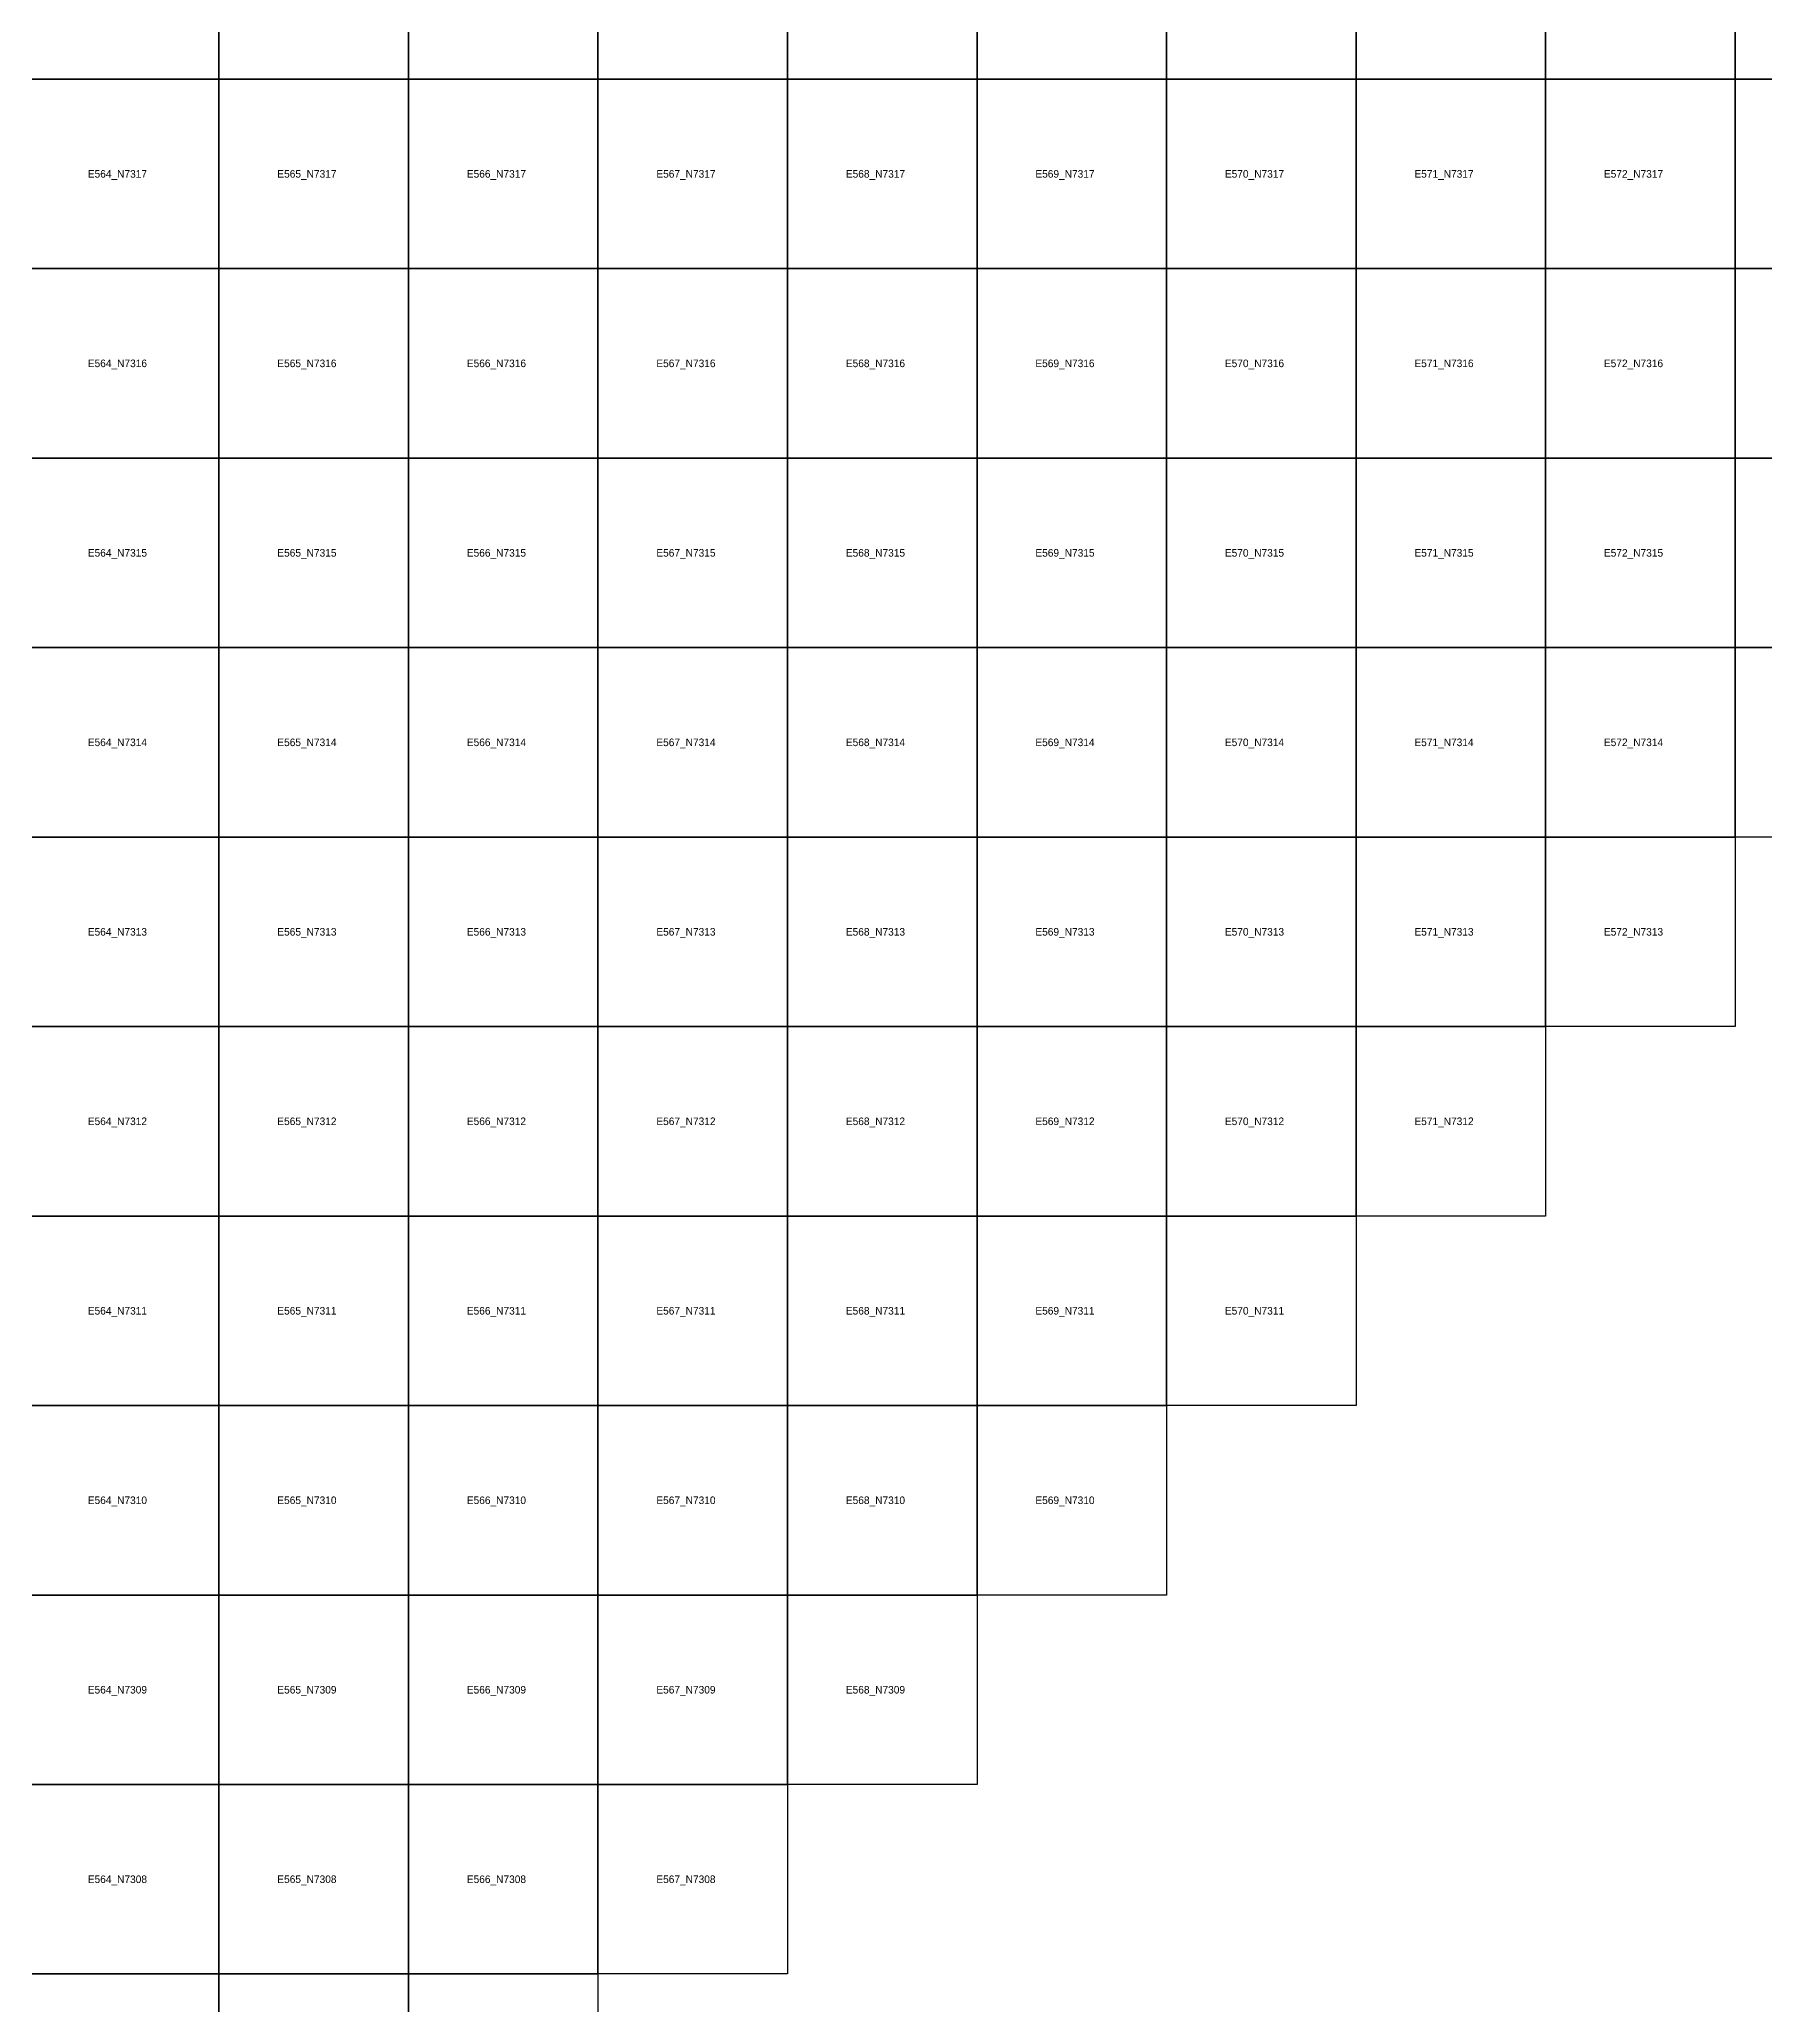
# Model space of a CAD drawing. Extents: x 546000 to 599000, y 7210000 to 7363000.
# Drawn here: x 564052 to 573156, y 7307838 to 7318210 of the extents above; entities that cross this region are included whole.
import ezdxf

# ---------------------------------------------------------------- set-up
doc = ezdxf.new("R2010")
doc.units = 0
doc.layers.add('FEATUREATTRIBS', color=7, linetype='Continuous')

msp = doc.modelspace()

# ---------------------------------------------------------------- linework, layer by layer
at = {"layer": 'FEATUREATTRIBS'}
for points in [[(564000, 7318000), (564000, 7319000), (565000, 7319000), (565000, 7318000)], [(565000, 7318000), (565000, 7319000), (566000, 7319000), (566000, 7318000)], [(566000, 7318000), (566000, 7319000), (567000, 7319000), (567000, 7318000)], [(567000, 7318000), (567000, 7319000), (568000, 7319000), (568000, 7318000)], [(568000, 7318000), (568000, 7319000), (569000, 7319000), (569000, 7318000)], [(569000, 7318000), (569000, 7319000), (570000, 7319000), (570000, 7318000)], [(570000, 7318000), (570000, 7319000), (571000, 7319000), (571000, 7318000)], [(571000, 7318000), (571000, 7319000), (572000, 7319000), (572000, 7318000)], [(572000, 7318000), (572000, 7319000), (573000, 7319000), (573000, 7318000)], [(573000, 7318000), (573000, 7319000), (574000, 7319000), (574000, 7318000)], [(564000, 7317000), (564000, 7318000), (565000, 7318000), (565000, 7317000)], [(565000, 7317000), (565000, 7318000), (566000, 7318000), (566000, 7317000)], [(566000, 7317000), (566000, 7318000), (567000, 7318000), (567000, 7317000)], [(567000, 7317000), (567000, 7318000), (568000, 7318000), (568000, 7317000)], [(568000, 7317000), (568000, 7318000), (569000, 7318000), (569000, 7317000)], [(569000, 7317000), (569000, 7318000), (570000, 7318000), (570000, 7317000)], [(570000, 7317000), (570000, 7318000), (571000, 7318000), (571000, 7317000)], [(571000, 7317000), (571000, 7318000), (572000, 7318000), (572000, 7317000)], [(572000, 7317000), (572000, 7318000), (573000, 7318000), (573000, 7317000)], [(573000, 7317000), (573000, 7318000), (574000, 7318000), (574000, 7317000)], [(564000, 7316000), (564000, 7317000), (565000, 7317000), (565000, 7316000)], [(565000, 7316000), (565000, 7317000), (566000, 7317000), (566000, 7316000)], [(566000, 7316000), (566000, 7317000), (567000, 7317000), (567000, 7316000)], [(567000, 7316000), (567000, 7317000), (568000, 7317000), (568000, 7316000)], [(568000, 7316000), (568000, 7317000), (569000, 7317000), (569000, 7316000)], [(569000, 7316000), (569000, 7317000), (570000, 7317000), (570000, 7316000)], [(570000, 7316000), (570000, 7317000), (571000, 7317000), (571000, 7316000)], [(571000, 7316000), (571000, 7317000), (572000, 7317000), (572000, 7316000)], [(572000, 7316000), (572000, 7317000), (573000, 7317000), (573000, 7316000)], [(573000, 7316000), (573000, 7317000), (574000, 7317000), (574000, 7316000)], [(564000, 7315000), (564000, 7316000), (565000, 7316000), (565000, 7315000)], [(565000, 7315000), (565000, 7316000), (566000, 7316000), (566000, 7315000)], [(566000, 7315000), (566000, 7316000), (567000, 7316000), (567000, 7315000)], [(567000, 7315000), (567000, 7316000), (568000, 7316000), (568000, 7315000)], [(568000, 7315000), (568000, 7316000), (569000, 7316000), (569000, 7315000)], [(569000, 7315000), (569000, 7316000), (570000, 7316000), (570000, 7315000)], [(570000, 7315000), (570000, 7316000), (571000, 7316000), (571000, 7315000)], [(571000, 7315000), (571000, 7316000), (572000, 7316000), (572000, 7315000)], [(572000, 7315000), (572000, 7316000), (573000, 7316000), (573000, 7315000)], [(573000, 7315000), (573000, 7316000), (574000, 7316000), (574000, 7315000)], [(564000, 7314000), (564000, 7315000), (565000, 7315000), (565000, 7314000)], [(565000, 7314000), (565000, 7315000), (566000, 7315000), (566000, 7314000)], [(566000, 7314000), (566000, 7315000), (567000, 7315000), (567000, 7314000)], [(567000, 7314000), (567000, 7315000), (568000, 7315000), (568000, 7314000)], [(568000, 7314000), (568000, 7315000), (569000, 7315000), (569000, 7314000)], [(569000, 7314000), (569000, 7315000), (570000, 7315000), (570000, 7314000)], [(570000, 7314000), (570000, 7315000), (571000, 7315000), (571000, 7314000)], [(571000, 7314000), (571000, 7315000), (572000, 7315000), (572000, 7314000)], [(572000, 7314000), (572000, 7315000), (573000, 7315000), (573000, 7314000)], [(573000, 7314000), (573000, 7315000), (574000, 7315000), (574000, 7314000)], [(564000, 7313000), (564000, 7314000), (565000, 7314000), (565000, 7313000)], [(565000, 7313000), (565000, 7314000), (566000, 7314000), (566000, 7313000)], [(566000, 7313000), (566000, 7314000), (567000, 7314000), (567000, 7313000)], [(567000, 7313000), (567000, 7314000), (568000, 7314000), (568000, 7313000)], [(568000, 7313000), (568000, 7314000), (569000, 7314000), (569000, 7313000)], [(569000, 7313000), (569000, 7314000), (570000, 7314000), (570000, 7313000)], [(570000, 7313000), (570000, 7314000), (571000, 7314000), (571000, 7313000)], [(571000, 7313000), (571000, 7314000), (572000, 7314000), (572000, 7313000)], [(572000, 7313000), (572000, 7314000), (573000, 7314000), (573000, 7313000)], [(564000, 7312000), (564000, 7313000), (565000, 7313000), (565000, 7312000)], [(565000, 7312000), (565000, 7313000), (566000, 7313000), (566000, 7312000)], [(566000, 7312000), (566000, 7313000), (567000, 7313000), (567000, 7312000)], [(567000, 7312000), (567000, 7313000), (568000, 7313000), (568000, 7312000)], [(568000, 7312000), (568000, 7313000), (569000, 7313000), (569000, 7312000)], [(569000, 7312000), (569000, 7313000), (570000, 7313000), (570000, 7312000)], [(570000, 7312000), (570000, 7313000), (571000, 7313000), (571000, 7312000)], [(571000, 7312000), (571000, 7313000), (572000, 7313000), (572000, 7312000)], [(564000, 7311000), (564000, 7312000), (565000, 7312000), (565000, 7311000)], [(565000, 7311000), (565000, 7312000), (566000, 7312000), (566000, 7311000)], [(566000, 7311000), (566000, 7312000), (567000, 7312000), (567000, 7311000)], [(567000, 7311000), (567000, 7312000), (568000, 7312000), (568000, 7311000)], [(568000, 7311000), (568000, 7312000), (569000, 7312000), (569000, 7311000)], [(569000, 7311000), (569000, 7312000), (570000, 7312000), (570000, 7311000)], [(570000, 7311000), (570000, 7312000), (571000, 7312000), (571000, 7311000)], [(564000, 7310000), (564000, 7311000), (565000, 7311000), (565000, 7310000)], [(565000, 7310000), (565000, 7311000), (566000, 7311000), (566000, 7310000)], [(566000, 7310000), (566000, 7311000), (567000, 7311000), (567000, 7310000)], [(567000, 7310000), (567000, 7311000), (568000, 7311000), (568000, 7310000)], [(568000, 7310000), (568000, 7311000), (569000, 7311000), (569000, 7310000)], [(569000, 7310000), (569000, 7311000), (570000, 7311000), (570000, 7310000)], [(564000, 7309000), (564000, 7310000), (565000, 7310000), (565000, 7309000)], [(565000, 7309000), (565000, 7310000), (566000, 7310000), (566000, 7309000)], [(566000, 7309000), (566000, 7310000), (567000, 7310000), (567000, 7309000)], [(567000, 7309000), (567000, 7310000), (568000, 7310000), (568000, 7309000)], [(568000, 7309000), (568000, 7310000), (569000, 7310000), (569000, 7309000)], [(564000, 7308000), (564000, 7309000), (565000, 7309000), (565000, 7308000)], [(565000, 7308000), (565000, 7309000), (566000, 7309000), (566000, 7308000)], [(566000, 7308000), (566000, 7309000), (567000, 7309000), (567000, 7308000)], [(567000, 7308000), (567000, 7309000), (568000, 7309000), (568000, 7308000)], [(564000, 7307000), (564000, 7308000), (565000, 7308000), (565000, 7307000)], [(565000, 7307000), (565000, 7308000), (566000, 7308000), (566000, 7307000)], [(566000, 7307000), (566000, 7308000), (567000, 7308000), (567000, 7307000)]]:
    msp.add_lwpolyline(points, close=True, dxfattribs=at)

# ---------------------------------------------------------------- texts
for s, p in [('E564_N7317', (564308, 7317480)), ('E565_N7317', (565308, 7317480)), ('E566_N7317', (566308, 7317480)), ('E567_N7317', (567308, 7317480)), ('E568_N7317', (568308, 7317480)), ('E569_N7317', (569308, 7317480)), ('E570_N7317', (570308, 7317480)), ('E571_N7317', (571308, 7317480)), ('E572_N7317', (572308, 7317480)), ('E564_N7316', (564308, 7316480)), ('E565_N7316', (565308, 7316480)), ('E566_N7316', (566308, 7316480)), ('E567_N7316', (567308, 7316480)), ('E568_N7316', (568308, 7316480)), ('E569_N7316', (569308, 7316480)), ('E570_N7316', (570308, 7316480)), ('E571_N7316', (571308, 7316480)), ('E572_N7316', (572308, 7316480)), ('E564_N7315', (564308, 7315480)), ('E565_N7315', (565308, 7315480)), ('E566_N7315', (566308, 7315480)), ('E567_N7315', (567308, 7315480)), ('E568_N7315', (568308, 7315480)), ('E569_N7315', (569308, 7315480)), ('E570_N7315', (570308, 7315480)), ('E571_N7315', (571308, 7315480)), ('E572_N7315', (572308, 7315480)), ('E564_N7314', (564308, 7314480)), ('E565_N7314', (565308, 7314480)), ('E566_N7314', (566308, 7314480)), ('E567_N7314', (567308, 7314480)), ('E568_N7314', (568308, 7314480)), ('E569_N7314', (569308, 7314480)), ('E570_N7314', (570308, 7314480)), ('E571_N7314', (571308, 7314480)), ('E572_N7314', (572308, 7314480)), ('E564_N7313', (564308, 7313480)), ('E565_N7313', (565308, 7313480)), ('E566_N7313', (566308, 7313480)), ('E567_N7313', (567308, 7313480)), ('E568_N7313', (568308, 7313480)), ('E569_N7313', (569308, 7313480)), ('E570_N7313', (570308, 7313480)), ('E571_N7313', (571308, 7313480)), ('E572_N7313', (572308, 7313480)), ('E564_N7312', (564308, 7312480)), ('E565_N7312', (565308, 7312480)), ('E566_N7312', (566308, 7312480)), ('E567_N7312', (567308, 7312480)), ('E568_N7312', (568308, 7312480)), ('E569_N7312', (569308, 7312480)), ('E570_N7312', (570308, 7312480)), ('E571_N7312', (571308, 7312480)), ('E564_N7311', (564308, 7311480)), ('E565_N7311', (565308, 7311480)), ('E566_N7311', (566308, 7311480)), ('E567_N7311', (567308, 7311480)), ('E568_N7311', (568308, 7311480)), ('E569_N7311', (569308, 7311480)), ('E570_N7311', (570308, 7311480)), ('E564_N7310', (564308, 7310480)), ('E565_N7310', (565308, 7310480)), ('E566_N7310', (566308, 7310480)), ('E567_N7310', (567308, 7310480)), ('E568_N7310', (568308, 7310480)), ('E569_N7310', (569308, 7310480)), ('E564_N7309', (564308, 7309480)), ('E565_N7309', (565308, 7309480)), ('E566_N7309', (566308, 7309480)), ('E567_N7309', (567308, 7309480)), ('E568_N7309', (568308, 7309480)), ('E564_N7308', (564308, 7308480)), ('E565_N7308', (565308, 7308480)), ('E566_N7308', (566308, 7308480)), ('E567_N7308', (567308, 7308480))]:
    msp.add_text(s, height=40, dxfattribs=at).set_placement(p)

doc.saveas('drawing.dxf')
